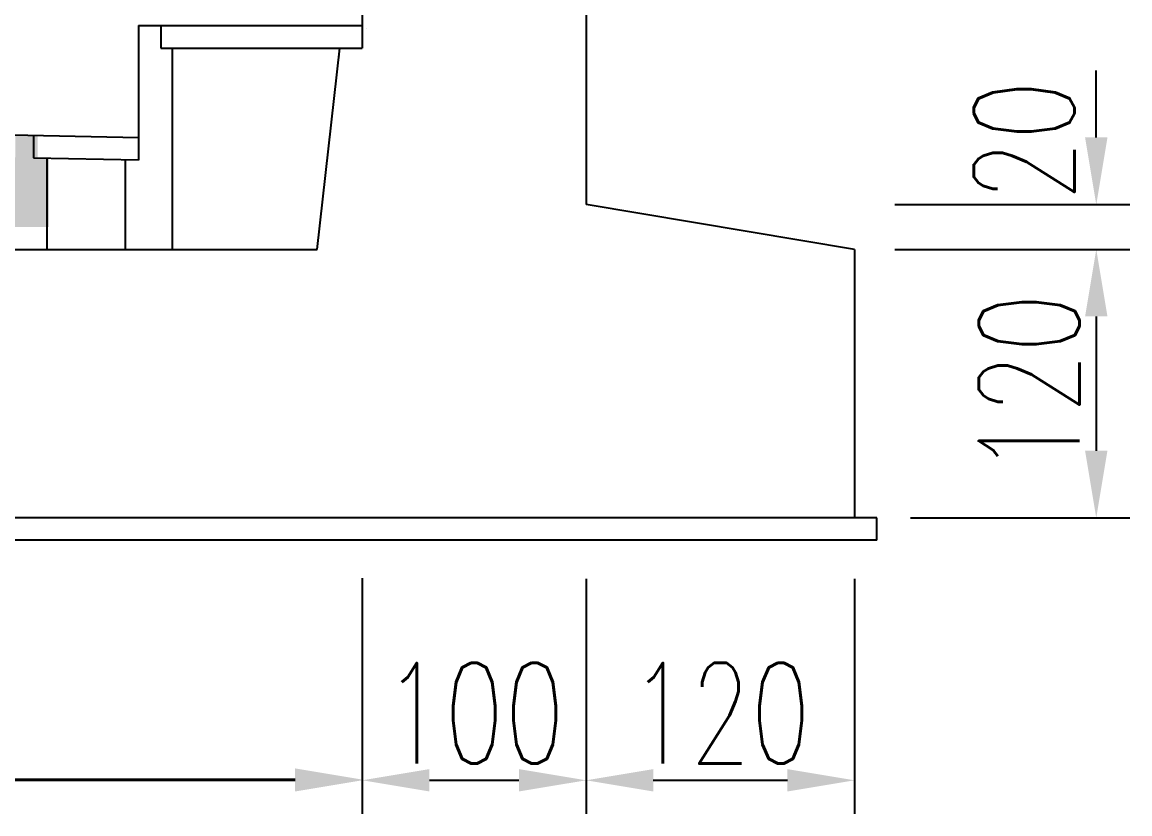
# Model space of a CAD drawing. Header units: millimetres. Extents: x -48690 to 48320, y -25312 to 3911.
# Drawn here: x -11820.8 to -11325.8, y -2188 to -1834.1 of the extents above; entities that cross this region are included whole.
import ezdxf

# ---------------------------------------------------------------- set-up
doc = ezdxf.new("R2010")
doc.units = ezdxf.units.MM
doc.header["$LTSCALE"] = 0.25
doc.header["$MEASUREMENT"] = 0
for name, color, linetype in [('填充', 8, 'Continuous'), ('标注', 7, 'Continuous'), ('次轮廓线', 7, 'Continuous')]:
    doc.layers.add(name, color=color, linetype=linetype)
doc.layers.add('填充线', color=9, linetype='Continuous', lineweight=20)
doc.styles.get("Standard").update_dxf_attribs({"font": 'simplex1.shx', "width": 0.7, "bigfont": 'hztxt.shx'})
doc.dimstyles.new('150', dxfattribs={"dimscale": 15, "dimtxt": 3, "dimasz": 2, "dimexe": 1, "dimexo": 1, "dimgap": 0.5, "dimtad": 1, "dimdec": 1, "dimdsep": 46, "dimtxsty": 'Standard', "dimcen": 0.5, "dimadec": 0, "dimazin": 0, "dimtfac": 1, "dimtdec": 1, "dimtofl": 0, "dimtmove": 2, "dimatfit": 3, "dimfxl": 0, "dimtolj": 1, "dimtzin": 0, "dimarcsym": 0})

# ---------------------------------------------------------------- blocks, each defined once
blk = doc.blocks.new('*D24')
at = {"layer": 'Defpoints', "color": 0}
for p in [(-11668.8, -1855.68), (-12943.8, -1930.84), (-11668.8, -2173.02)]:
    blk.add_point(p, dxfattribs=at)
at = {"layer": '标注', "color": 0, "lineweight": -2}
for p, q in [((-12943.8, -2083.02), (-12943.8, -2188.02)), ((-11668.8, -2083.02), (-11668.8, -2188.02)), ((-12913.8, -2173.02), (-11698.8, -2173.02))]:
    blk.add_line(p, q, dxfattribs=at)
at = {"layer": '标注', "color": 0}
for points in [[(-12913.8, -2168.02), (-12913.8, -2178.02), (-12943.8, -2173.02)], [(-11698.8, -2168.02), (-11698.8, -2178.02), (-11668.8, -2173.02)]]:
    blk.add_solid(points, dxfattribs=at)
at = {"layer": '标注', "color": 0, "insert": (-12306.3, -2143.02), "char_height": 45, "attachment_point": 5}
blk.add_mtext('\\A1;1275', dxfattribs=at)
blk = doc.blocks.new('*D25')
at = {"layer": 'Defpoints', "color": 0}
for p in [(-11668.8, -1845.68), (-11568.8, -1915.68), (-11568.8, -2173.02)]:
    blk.add_point(p, dxfattribs=at)
at = {"layer": '标注', "color": 0, "lineweight": -2}
for p, q in [((-11668.8, -2083.02), (-11668.8, -2188.02)), ((-11568.8, -2083.02), (-11568.8, -2188.02)), ((-11638.8, -2173.02), (-11598.8, -2173.02))]:
    blk.add_line(p, q, dxfattribs=at)
at = {"layer": '标注', "color": 0}
for points in [[(-11638.8, -2168.02), (-11638.8, -2178.02), (-11668.8, -2173.02)], [(-11598.8, -2168.02), (-11598.8, -2178.02), (-11568.8, -2173.02)]]:
    blk.add_solid(points, dxfattribs=at)
at = {"layer": '标注', "color": 0, "insert": (-11618.8, -2143.02), "char_height": 45, "attachment_point": 5}
blk.add_mtext('\\A1;100', dxfattribs=at)
blk = doc.blocks.new('*D26')
at = {"layer": 'Defpoints', "color": 0}
for p in [(-11568.8, -1915.68), (-11448.8, -2055.68), (-11448.8, -2173.02)]:
    blk.add_point(p, dxfattribs=at)
at = {"layer": '标注', "color": 0, "lineweight": -2}
for p, q in [((-11568.8, -2083.02), (-11568.8, -2188.02)), ((-11448.8, -2083.02), (-11448.8, -2188.02)), ((-11538.8, -2173.02), (-11478.8, -2173.02))]:
    blk.add_line(p, q, dxfattribs=at)
at = {"layer": '标注', "color": 0}
for points in [[(-11538.8, -2168.02), (-11538.8, -2178.02), (-11568.8, -2173.02)], [(-11478.8, -2168.02), (-11478.8, -2178.02), (-11448.8, -2173.02)]]:
    blk.add_solid(points, dxfattribs=at)
at = {"layer": '标注', "color": 0, "insert": (-11508.8, -2143.02), "char_height": 45, "attachment_point": 5}
blk.add_mtext('\\A1;120', dxfattribs=at)
blk = doc.blocks.new('*D7')
at = {"color": 0, "lineweight": -2}
for p, q in [((-11668.8, -1758.29), (-11668.8, -1653.29)), ((-11568.8, -1758.29), (-11568.8, -1653.29)), ((-11638.8, -1668.29), (-11598.8, -1668.29))]:
    blk.add_line(p, q, dxfattribs=at)
at = {"color": 0}
for points in [[(-11638.8, -1663.29), (-11638.8, -1673.29), (-11668.8, -1668.29)], [(-11598.8, -1663.29), (-11598.8, -1673.29), (-11568.8, -1668.29)]]:
    blk.add_solid(points, dxfattribs=at)
at = {"layer": 'Defpoints', "color": 0}
for p in [(-11568.8, -1668.29), (-11668.8, -1835.68), (-11568.8, -1905.68)]:
    blk.add_point(p, dxfattribs=at)
at = {"color": 0, "insert": (-11618.8, -1638.29), "char_height": 45, "attachment_point": 5}
blk.add_mtext('\\A1;100', dxfattribs=at)
blk = doc.blocks.new('*D8')
at = {"color": 0, "lineweight": -2}
for p, q in [((-11340.8, -1885.68), (-11340.8, -1855.68)), ((-11430.8, -1915.68), (-11325.8, -1915.68)), ((-11430.8, -1935.68), (-11325.8, -1935.68)), ((-11340.8, -1965.68), (-11340.8, -1995.68))]:
    blk.add_line(p, q, dxfattribs=at)
at = {"color": 0}
for points in [[(-11345.8, -1885.68), (-11335.8, -1885.68), (-11340.8, -1915.68)], [(-11345.8, -1965.68), (-11335.8, -1965.68), (-11340.8, -1935.68)]]:
    blk.add_solid(points, dxfattribs=at)
at = {"layer": 'Defpoints', "color": 0}
for p in [(-11568.8, -1915.68), (-11340.8, -1915.68), (-11448.8, -1935.68)]:
    blk.add_point(p, dxfattribs=at)
at = {"color": 0, "insert": (-11373.08, -1887.1), "char_height": 45, "attachment_point": 5, "rotation": 90}
blk.add_mtext('\\A1;20', dxfattribs=at)
blk = doc.blocks.new('*D9')
at = {"color": 0, "lineweight": -2}
for p, q in [((-11430.8, -1935.68), (-11325.8, -1935.68)), ((-11340.8, -1965.68), (-11340.8, -2025.68)), ((-11423.8, -2055.68), (-11325.8, -2055.68))]:
    blk.add_line(p, q, dxfattribs=at)
at = {"color": 0}
for points in [[(-11345.8, -1965.68), (-11335.8, -1965.68), (-11340.8, -1935.68)], [(-11345.8, -2025.68), (-11335.8, -2025.68), (-11340.8, -2055.68)]]:
    blk.add_solid(points, dxfattribs=at)
at = {"layer": 'Defpoints', "color": 0}
for p in [(-11448.8, -1935.68), (-11438.8, -2055.68), (-11340.8, -2055.68)]:
    blk.add_point(p, dxfattribs=at)
at = {"color": 0, "insert": (-11370.8, -1995.68), "char_height": 45, "attachment_point": 5, "rotation": 90}
blk.add_mtext('\\A1;120', dxfattribs=at)
blk = doc.blocks.new('*D48')
at = {"layer": 'Defpoints', "color": 0}
for p in [(-11668.8, -1855.68), (-12943.8, -1930.84), (-12943.8, -2172.72)]:
    blk.add_point(p, dxfattribs=at)
at = {"layer": '次轮廓线', "color": 0, "lineweight": -2}
for p, q in [((-12943.8, -2082.72), (-12943.8, -2187.72)), ((-11668.8, -2082.72), (-11668.8, -2187.72)), ((-11698.8, -2172.72), (-12913.8, -2172.72))]:
    blk.add_line(p, q, dxfattribs=at)
at = {"layer": '次轮廓线', "color": 0}
for points in [[(-12913.8, -2167.72), (-12913.8, -2177.72), (-12943.8, -2172.72)], [(-11698.8, -2167.72), (-11698.8, -2177.72), (-11668.8, -2172.72)]]:
    blk.add_solid(points, dxfattribs=at)
at = {"layer": '次轮廓线', "color": 0, "insert": (-12306.3, -2142.72), "char_height": 45, "attachment_point": 5}
blk.add_mtext('\\A1;1275', dxfattribs=at)

msp = doc.modelspace()

# ---------------------------------------------------------------- hatches: boundary and pattern name
at = {"layer": '填充'}
h = msp.add_hatch(dxfattribs=at)
h.set_pattern_fill('AR-CONC', color=256, scale=5, style=0)
h.set_pattern_definition([(130, (-11560.936, 272.81), (-35.863, -3.1376), [3.75, -41.25]), (185, (-11560.936, 272.81), (6.93757, 37.6096), [3, -33]), (79.5486, (-11563.925, 272.548), (-28.92547, 34.472), [3.187, -35.0571]), (133.8158, (-11560.936, 282.81), (-53.36205, -8.27595), [5.625, -61.875]), (83.3644, (-11565.383, 282.12), (-46.7331, 48.7059), [4.7805, -52.5856]), (188.8158, (-11560.936, 282.81), (-46.7331, 48.7059), [4.5, -49.5]), (159, (-11565.936, 280.31), (-29.84535, -20.13094), [3.75, -41.25]), (214, (-11565.936, 280.31), (-12.16577, 36.2575), [3, -33]), (108.5486, (-11568.423, 278.63), (-42.01113, 16.12652), [3.187, -35.0571]), (142.5, (-11560.936, 272.809), (-0.60799, 16.64469), [0, -32.6, 0, -33.5, 0, -33.125]), (172.5, (-11560.936, 272.81), (-13.15348, 19.72059), [0, -19.1, 0, -31.85, 0, -12.625]), (212.5, (-11549.786, 272.809), (-26.69112, -1.127744), [0, -12.5, 0, -39, 0, -51.75]), (222.5, (-11544.786, 272.81), (-29.1593, 5.00525), [0, -16.25, 0, -25.9, 0, -36.75])])
h.paths.add_polyline_path([(-12958.8, -1889.18), (-12837.14, -1925.68), (-11808.8, -1925.68), (-11808.8, -1894.98), (-11813.8, -1894.88), (-11813.8, -1884.78), (-11823.8, -1884.58), (-11823.8, -1894.58), (-12958.8, -1871.88)])

# ---------------------------------------------------------------- linework, layer by layer
for q in [(-11438.8, -2055.68), (-14648.8, -2065.68)]:
    msp.add_line((-11438.8, -2065.68), q)
at = {"layer": '填充线', "color": 7, "ltscale": 5}
for p, q in [((-11666.94, -1836.97), (-11666.94, -1836.97)), ((-11678.82, -1849.34), (-11678.82, -1849.34))]:
    msp.add_line(p, q, dxfattribs=at)
at = {"layer": '次轮廓线'}
for p, q in [((-11568.8, -1239.68), (-11568.8, -1915.68)), ((-11668.8, -1403.68), (-11668.8, -1845.68)), ((-11768.8, -1835.68), (-11768.8, -1895.78)), ((-11768.8, -1835.68), (-11668.8, -1835.68)), ((-11758.8, -1835.68), (-11758.8, -1845.68)), ((-11758.8, -1845.68), (-11668.8, -1845.68)), ((-11753.8, -1845.68), (-11753.8, -1935.68)), ((-11688.92, -1935.68), (-11678.8, -1845.68)), ((-11678.8, -1845.68), (-11668.8, -1845.68)), ((-12963.8, -1861.78), (-11768.8, -1885.68)), ((-11815.8, -1884.78), (-11815.8, -1894.74)), ((-11815.8, -1894.74), (-11768.8, -1895.68)), ((-11809.8, -1894.86), (-11809.8, -1935.68)), ((-11774.8, -1895.56), (-11774.8, -1935.68)), ((-11448.8, -1935.68), (-11568.8, -1915.68)), ((-12803.8, -1935.68), (-11688.92, -1935.68)), ((-11448.8, -1935.68), (-11448.8, -2055.68)), ((-11438.8, -2055.68), (-14648.8, -2055.68))]:
    msp.add_line(p, q, dxfattribs=at)

# ---------------------------------------------------------------- dimensions: what is measured, and where the dimension line sits
dim = msp.add_linear_dim(base=(-11568.8, -1668.29), p1=(-11668.8, -1835.68), p2=(-11568.8, -1905.68), dimstyle='150')
dim.commit()
dim.dimension.update_dxf_attribs({"geometry": '*D7', "text_midpoint": (-11618.8, -1638.29)})
dim = msp.add_linear_dim(base=(-11340.8, -1915.68), p1=(-11448.8, -1935.68), p2=(-11568.8, -1915.68), angle=90, dimstyle='150')
dim.commit()
dim.dimension.update_dxf_attribs({"geometry": '*D8', "text_midpoint": (-11373.08, -1887.1), "dimtype": 160})
dim = msp.add_linear_dim(base=(-11340.8, -2055.68), p1=(-11448.8, -1935.68), p2=(-11438.8, -2055.68), angle=90, dimstyle='150')
dim.commit()
dim.dimension.update_dxf_attribs({"geometry": '*D9', "text_midpoint": (-11370.8, -1995.68)})
at = {"layer": '标注'}
for base, p1, p2, picture, middle in [((-11568.8, -2173.02), (-11668.8, -1845.68), (-11568.8, -1915.68), '*D25', (-11618.8, -2143.02)), ((-11668.8, -2173.02), (-12943.8, -1930.84), (-11668.8, -1855.68), '*D24', (-12306.3, -2143.02)), ((-11448.8, -2173.02), (-11568.8, -1915.68), (-11448.8, -2055.68), '*D26', (-11508.8, -2143.02))]:
    dim = msp.add_linear_dim(base=base, p1=p1, p2=p2, dimstyle='150', dxfattribs=at)
    dim.commit()
    dim.dimension.update_dxf_attribs({"geometry": picture, "text_midpoint": middle})
at = {"layer": '次轮廓线'}
dim = msp.add_linear_dim(base=(-12943.8, -2172.72), p1=(-11668.8, -1855.68), p2=(-12943.8, -1930.84), angle=180, dimstyle='150', dxfattribs=at)
dim.commit()
dim.dimension.update_dxf_attribs({"geometry": '*D48', "text_midpoint": (-12306.3, -2142.72)})

doc.saveas('drawing.dxf')
